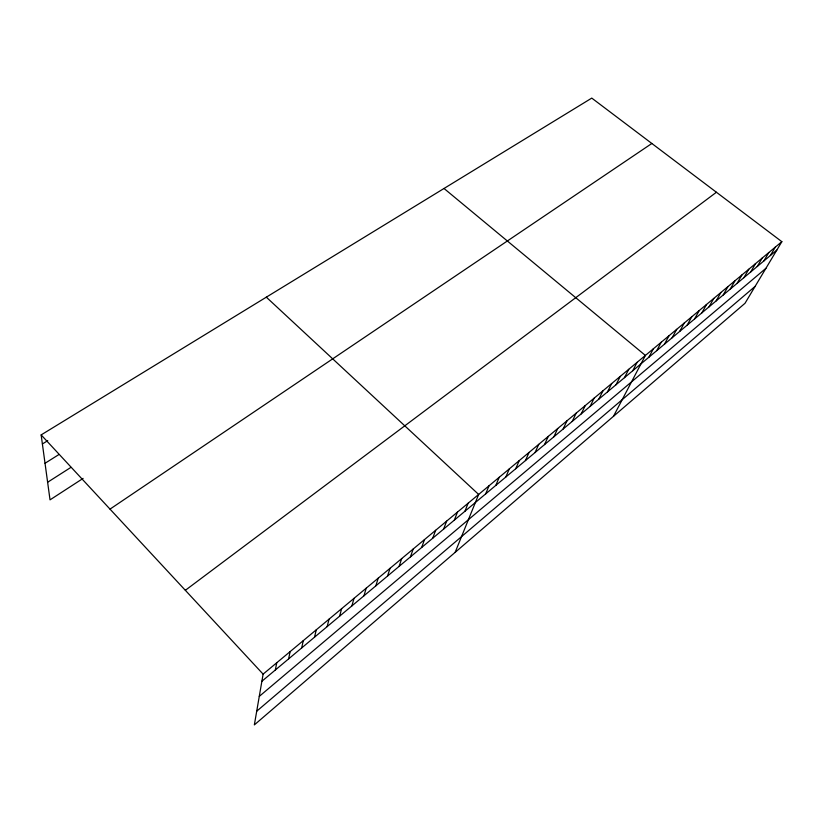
<?xml version="1.0" encoding="UTF-8"?>
<svg xmlns="http://www.w3.org/2000/svg" width="823" height="823" viewBox="0 0 823 823"><rect width="100%" height="100%" fill="white"/><g stroke="black" fill="none" stroke-linecap="round" stroke-linejoin="round"><path stroke-width="1.23" d="M781.85 241.674L263.113 674.13L254.348 724.898L745.01 303.286L781.85 241.674L591.768 98.102L41.15 434.904L50.028 499.859L83.102 478.4M275.355 669.984L276.734 662.782M288.606 658.884L290.128 651.61M301.65 647.958L303.306 640.623M314.499 637.208L316.289 629.801M327.143 626.622L329.056 619.153M339.59 616.19L341.638 608.67M351.853 605.934L354.024 598.352M363.931 595.821L366.214 588.178M375.823 585.853L378.22 578.168M387.54 576.049L390.051 568.312M399.093 566.378L401.706 558.591M410.461 556.852L413.187 549.023M421.674 547.47L424.493 539.6M432.723 538.211L435.634 530.3M443.618 529.096L446.622 521.144M454.358 520.105L457.454 512.122M464.933 511.248L468.122 503.223M455.14 552.356L478.647 494.448L266.323 297.175M485.663 493.893L489.016 485.807M495.816 485.395L499.242 477.278M505.826 477.011L509.324 468.873M515.692 468.75L519.272 460.582M525.434 460.592L529.086 452.403M535.043 452.547L538.756 444.338M544.517 444.615L548.303 436.375M553.869 436.787L557.727 428.526M563.097 429.061L567.016 420.779M572.211 421.427L576.193 413.136M581.192 413.907L585.235 405.585M590.07 406.469L594.165 398.147M598.825 399.145L602.981 390.791M607.477 391.902L611.684 383.539M616.015 384.752L620.275 376.378M624.441 377.695L628.751 369.311M632.764 370.72L637.125 362.326M613.474 416.315L645.397 355.433L444.019 188.477M648.915 357.203L653.369 348.787M656.744 350.649L661.239 342.224M664.48 344.168L669.017 335.743M672.124 337.769L676.701 329.334M679.675 331.443L684.294 323.007M687.143 325.198L691.804 316.752M694.519 319.015L699.221 310.569M701.813 312.915L706.545 304.459M709.025 306.876L713.788 298.42M716.154 300.909L720.948 292.443M723.201 295.004L728.026 286.548M730.166 289.182L735.021 280.715M737.048 283.41L741.945 274.944M743.858 277.711L748.786 269.244M750.597 272.074L755.545 263.607M757.253 266.498L762.232 258.031M763.837 260.984L768.847 252.517M770.349 255.531L775.379 247.065M256.714 711.206L755.133 286.363M259.276 696.392L765.935 268.298M261.889 681.259L776.789 250.13M185.34 590.307L716.411 192.253M110.015 509.118L651.847 143.48M47.621 482.247L70.932 467.371M45.028 463.267L58.608 454.738M42.385 443.967L47.744 440.665M41.15 434.904L263.113 674.13"/></g></svg>
